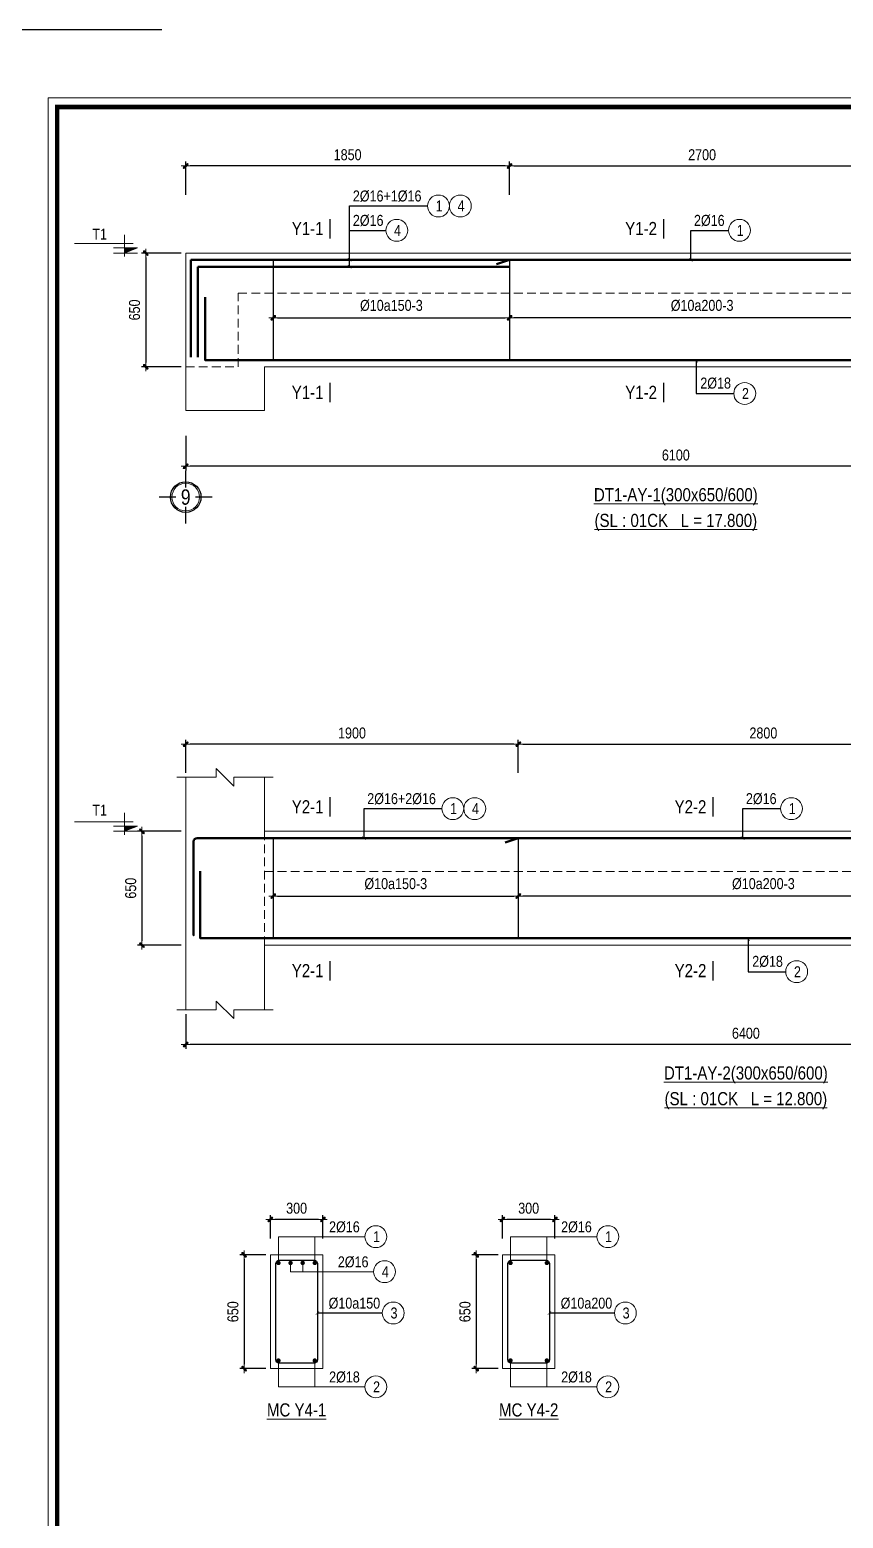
# Model space of a CAD drawing. Header units: millimetres. Extents: x 397144 to 8960116, y 345581 to 674207.
# Drawn here: x 5041148 to 5045795, y 655398 to 663901 of the extents above; entities that cross this region are included whole.
import ezdxf
from ezdxf.enums import TextEntityAlignment as Align
from ezdxf.xclip import XClip

# ---------------------------------------------------------------- set-up
doc = ezdxf.new("R2010")
doc.units = ezdxf.units.MM
doc.header["$XCLIPFRAME"] = 0
doc.header["$PDSIZE"] = -10
doc.linetypes.add('HIDDEN', pattern=[0.375, 0.25, -0.125])
doc.layers.get('0').update_dxf_attribs({"linetype": 'CONTINUOUS'})
doc.layers.get('Defpoints').update_dxf_attribs({"color": 12, "linetype": 'CONTINUOUS'})
for name, color, linetype, lineweight in [('2', 2, 'CONTINUOUS', 20), ('CDAI', 8, 'CONTINUOUS', 30), ('CTHEP', 2, 'CONTINUOUS', 50), ('DBAO', 3, 'CONTINUOUS', 20), ('DGIONG', 4, 'CONTINUOUS', 13), ('KTH', 150, 'CONTINUOUS', 5), ('Net khuat', 8, 'HIDDEN', 13), ('STICK', 1, 'CONTINUOUS', 9), ('TEXT', 7, 'CONTINUOUS', 15)]:
    doc.layers.add(name, color=color, linetype=linetype, lineweight=lineweight)
doc.layers.add('8', color=8, linetype='CONTINUOUS')
doc.layers.add('HATCH', color=7, linetype='CONTINUOUS', lineweight=5, true_color=0x2491ff)
doc.styles.add('HELVECONDENSE', font='VHELVCN_0.TTF')
doc.styles.add('Star-HelCon', font='VHELVCN_0.TTF')
doc.styles.add('TTP-HelCon', font='VHELVCN_0.TTF')
doc.styles.add('VNI-HELVE-CONDENSE', font='VHELVCN_0.TTF')
doc.dimstyles.new('kc-25', dxfattribs={"dimtxt": 62.5, "dimasz": 20, "dimexe": 20, "dimexo": 50, "dimgap": 25, "dimtad": 3, "dimdec": 0, "dimzin": 0, "dimdsep": 46, "dimtxsty": 'VNI-HELVE-CONDENSE', "dimblk": 'DIM', "dimcen": 2.5, "dimclrd": 256, "dimclre": 154, "dimclrt": 7, "dimaunit": 1, "dimadec": 0, "dimazin": 0, "dimtfac": 1, "dimtdec": 0, "dimtix": 1, "dimtmove": 0, "dimatfit": 3, "dimldrblk": 'DOT', "dimfxl": 1, "dimtolj": 1, "dimtzin": 0, "dimarcsym": 0})
doc.dimstyles.new('TTP-25', dxfattribs={"dimscale": 25, "dimtxt": 2.5, "dimasz": 1, "dimexe": 1, "dimexo": 1, "dimgap": 0.09, "dimtad": 0, "dimdec": 4, "dimrnd": 5, "dimzin": 9, "dimdsep": 46, "dimtxsty": 'TTP-HelCon', "dimblk": 'Stick1', "dimcen": 0.09, "dimdle": 1.5, "dimclrd": 256, "dimclre": 256, "dimclrt": 7, "dimadec": 0, "dimazin": 0, "dimtfac": 1, "dimtdec": 4, "dimtmove": 0, "dimatfit": 3, "dimldrblk": '_ArchTick1', "dimfxl": 1, "dimtvp": 1, "dimtolj": 1, "dimtzin": 0, "dimarcsym": 0})

# ---------------------------------------------------------------- blocks, each defined once
blk = doc.blocks.new('DIM')
h = blk.add_hatch(color=1)
h.paths.add_polyline_path([(0.49, 0.29, 1), (0.29, 0.49), (-0.19, 0), (0.19, 0)])
h.paths.add_polyline_path([(0.19, 0), (-0.19, 0), (-0.49, -0.29, 1), (-0.29, -0.49)])
at = {"color": 9}
for p, q in [((-0.19, 0), (-1.5, 0)), ((0.19, 0), (1.5, 0))]:
    blk.add_line(p, q, dxfattribs=at)
at = {"color": 1}
for p, q in [((-0.49, -0.29), (0.29, 0.49)), ((-0.29, -0.49), (0.49, 0.29)), ((-0.19, 0), (0.19, 0))]:
    blk.add_line(p, q, dxfattribs=at)
blk.add_arc((-0.39, -0.39), 0.138, 135, 315, dxfattribs=at)
blk = doc.blocks.new('Stick1')
at = {"layer": 'STICK'}
h = blk.add_hatch(color=256, dxfattribs=at)
edge = h.paths.add_edge_path()
edge.add_line((0.3, 0.5), (-0.5, -0.3))
edge.add_arc((-0.4, -0.4), 0.141, 135, 315)
edge.add_line((-0.3, -0.5), (0.5, 0.3))
edge.add_arc((0.4, 0.4), 0.141, 315, 495)
blk.add_line((1, 0), (-1, 0), dxfattribs=at)
blk.add_lwpolyline([(0.3, 0.5), (-0.5, -0.3, 1), (-0.3, -0.5), (0.5, 0.3, 1), (0.3, 0.5, 1)], format="xyb", dxfattribs=at)
blk = doc.blocks.new('*D94')
at = {"layer": 'Defpoints', "color": 0, "transparency": 16777216}
for p in [(5042539, 662395.7), (5043889, 662395.7), (5043889, 662255.6)]:
    blk.add_point(p, dxfattribs=at)
at = {"layer": 'KTH', "lineweight": -2, "transparency": 16777216}
for p, q in [((5042539, 662370.7), (5042539, 662230.6)), ((5043889, 662370.7), (5043889, 662230.6)), ((5042564, 662255.6), (5043864, 662255.6))]:
    blk.add_line(p, q, dxfattribs=at)
at = {"layer": 'KTH', "lineweight": -2, "transparency": 16777216, "xscale": 25, "yscale": 25, "zscale": 25, "rotation": 180}
blk.add_blockref('Stick1', (5042539, 662255.6), dxfattribs=at)
at = {"layer": 'KTH', "lineweight": -2, "transparency": 16777216, "xscale": 25, "yscale": 25, "zscale": 25}
blk.add_blockref('Stick1', (5043889, 662255.6), dxfattribs=at)
at = {"layer": 'KTH', "color": 7, "transparency": 16777216, "insert": (5043214, 662325.6), "char_height": 62.5, "attachment_point": 5, "style": 'TTP-HelCon'}
blk.add_mtext('\\A1;Þ10a150-3', dxfattribs=at)
blk = doc.blocks.new('_ArchTick1')
at = {"color": 0, "const_width": 3.81}
blk.add_lwpolyline([(-12.7, -12.7), (12.7, 12.7)], dxfattribs=at)
blk = doc.blocks.new('*D95')
at = {"layer": 'Defpoints', "color": 0, "transparency": 16777216}
for p in [(5042039, 663123), (5042039, 662934), (5043889, 662934)]:
    blk.add_point(p, dxfattribs=at)
at = {"layer": 'KTH', "lineweight": -2, "transparency": 16777216}
for p, q in [((5042039, 662959), (5042039, 663148)), ((5043889, 662959), (5043889, 663148)), ((5043864, 663123), (5042064, 663123))]:
    blk.add_line(p, q, dxfattribs=at)
at = {"layer": 'KTH', "lineweight": -2, "transparency": 16777216, "xscale": 25, "yscale": 25, "zscale": 25, "rotation": 180}
blk.add_blockref('Stick1', (5042039, 663123), dxfattribs=at)
at = {"layer": 'KTH', "lineweight": -2, "transparency": 16777216, "xscale": 25, "yscale": 25, "zscale": 25}
blk.add_blockref('Stick1', (5043889, 663123), dxfattribs=at)
at = {"layer": 'KTH', "color": 7, "transparency": 16777216, "insert": (5042964, 663186.9), "char_height": 62.5, "attachment_point": 5, "style": 'TTP-HelCon'}
blk.add_mtext('\\A1;1850', dxfattribs=at)
blk = doc.blocks.new('CODE')
at = {"layer": 'DBAO'}
for p, q in [((-62.5, -20), (-62.5, 105)), ((-62.5, 0), (-137.5, 30)), ((-137.5, 30), (0, 30)), ((-137.5, 0), (0, 0)), ((-112.5, 55), (223.6, 55))]:
    blk.add_line(p, q, dxfattribs=at)
at = {"layer": 'HATCH', "color": 1}
blk.add_solid([(-62.5, 0), (-137.5, 30), (-62.5, 30)], dxfattribs=at)
blk = doc.blocks.new('*D96')
at = {"layer": 'Defpoints', "color": 0, "transparency": 16777216}
for p in [(5042039, 661605.7), (5047639, 661605.7), (5042039, 661407.7)]:
    blk.add_point(p, dxfattribs=at)
at = {"layer": 'KTH', "lineweight": -2, "transparency": 16777216}
for p, q in [((5042039, 661580.7), (5042039, 661382.7)), ((5047639, 661580.7), (5047639, 661382.7)), ((5047614, 661407.7), (5042064, 661407.7))]:
    blk.add_line(p, q, dxfattribs=at)
at = {"layer": 'KTH', "lineweight": -2, "transparency": 16777216, "xscale": 25, "yscale": 25, "zscale": 25, "rotation": 180}
blk.add_blockref('Stick1', (5042039, 661407.7), dxfattribs=at)
at = {"layer": 'KTH', "lineweight": -2, "transparency": 16777216, "xscale": 25, "yscale": 25, "zscale": 25}
blk.add_blockref('Stick1', (5047639, 661407.7), dxfattribs=at)
at = {"layer": 'KTH', "color": 7, "transparency": 16777216, "insert": (5044839, 661471.5), "char_height": 62.5, "attachment_point": 5, "style": 'TTP-HelCon'}
blk.add_mtext('\\A1;{\\C1;6100}', dxfattribs=at)
blk = doc.blocks.new('*D108')
at = {"layer": 'Defpoints', "color": 0, "transparency": 16777216}
for p in [(5046089, 663123), (5043889, 662934), (5046089, 662934)]:
    blk.add_point(p, dxfattribs=at)
at = {"layer": 'KTH', "lineweight": -2, "transparency": 16777216}
for p, q in [((5043889, 662959), (5043889, 663148)), ((5046089, 662959), (5046089, 663148)), ((5043914, 663123), (5046064, 663123))]:
    blk.add_line(p, q, dxfattribs=at)
at = {"layer": 'KTH', "lineweight": -2, "transparency": 16777216, "xscale": 25, "yscale": 25, "zscale": 25, "rotation": 180}
blk.add_blockref('Stick1', (5043889, 663123), dxfattribs=at)
at = {"layer": 'KTH', "lineweight": -2, "transparency": 16777216, "xscale": 25, "yscale": 25, "zscale": 25}
blk.add_blockref('Stick1', (5046089, 663123), dxfattribs=at)
at = {"layer": 'KTH', "color": 7, "transparency": 16777216, "insert": (5044989, 663186.9), "char_height": 62.5, "attachment_point": 5, "style": 'TTP-HelCon'}
blk.add_mtext('\\A1;{\\C1;2700}', dxfattribs=at)
blk = doc.blocks.new('*D111')
at = {"layer": 'Defpoints', "color": 0, "transparency": 16777216}
for p in [(5043889, 662395.7), (5046089, 662395.7), (5043889, 662255.6)]:
    blk.add_point(p, dxfattribs=at)
at = {"layer": 'KTH', "lineweight": -2, "transparency": 16777216}
for p, q in [((5043889, 662370.7), (5043889, 662230.6)), ((5046089, 662370.7), (5046089, 662230.6)), ((5046064, 662255.6), (5043914, 662255.6))]:
    blk.add_line(p, q, dxfattribs=at)
at = {"layer": 'KTH', "lineweight": -2, "transparency": 16777216, "xscale": 25, "yscale": 25, "zscale": 25, "rotation": 180}
blk.add_blockref('Stick1', (5043889, 662255.6), dxfattribs=at)
at = {"layer": 'KTH', "lineweight": -2, "transparency": 16777216, "xscale": 25, "yscale": 25, "zscale": 25}
blk.add_blockref('Stick1', (5046089, 662255.6), dxfattribs=at)
at = {"layer": 'KTH', "color": 7, "transparency": 16777216, "insert": (5044989, 662325.6), "char_height": 62.5, "attachment_point": 5, "style": 'TTP-HelCon'}
blk.add_mtext('\\A1;Þ10a200-3', dxfattribs=at)
blk = doc.blocks.new('*D125')
at = {"layer": 'Defpoints', "color": 0, "transparency": 16777216}
for p in [(5042539, 659092.3), (5043939, 659092.3), (5043939, 658952.3)]:
    blk.add_point(p, dxfattribs=at)
at = {"layer": 'KTH', "lineweight": -2, "transparency": 16777216}
for p, q in [((5042539, 659067.3), (5042539, 658927.3)), ((5043939, 659067.3), (5043939, 658927.3)), ((5042564, 658952.3), (5043914, 658952.3))]:
    blk.add_line(p, q, dxfattribs=at)
at = {"layer": 'KTH', "lineweight": -2, "transparency": 16777216, "xscale": 25, "yscale": 25, "zscale": 25, "rotation": 180}
blk.add_blockref('Stick1', (5042539, 658952.3), dxfattribs=at)
at = {"layer": 'KTH', "lineweight": -2, "transparency": 16777216, "xscale": 25, "yscale": 25, "zscale": 25}
blk.add_blockref('Stick1', (5043939, 658952.3), dxfattribs=at)
at = {"layer": 'KTH', "color": 7, "transparency": 16777216, "insert": (5043239, 659022.2), "char_height": 62.5, "attachment_point": 5, "style": 'TTP-HelCon'}
blk.add_mtext('\\A1;Þ10a150-3', dxfattribs=at)
blk = doc.blocks.new('*D126')
at = {"layer": 'Defpoints', "color": 0, "transparency": 16777216}
for p in [(5043939, 659092.3), (5046739, 659092.3), (5043939, 658952.3)]:
    blk.add_point(p, dxfattribs=at)
at = {"layer": 'KTH', "lineweight": -2, "transparency": 16777216}
for p, q in [((5043939, 659067.3), (5043939, 658927.3)), ((5046739, 659067.3), (5046739, 658927.3)), ((5046714, 658952.3), (5043964, 658952.3))]:
    blk.add_line(p, q, dxfattribs=at)
at = {"layer": 'KTH', "lineweight": -2, "transparency": 16777216, "xscale": 25, "yscale": 25, "zscale": 25, "rotation": 180}
blk.add_blockref('Stick1', (5043939, 658952.3), dxfattribs=at)
at = {"layer": 'KTH', "lineweight": -2, "transparency": 16777216, "xscale": 25, "yscale": 25, "zscale": 25}
blk.add_blockref('Stick1', (5046739, 658952.3), dxfattribs=at)
at = {"layer": 'KTH', "color": 7, "transparency": 16777216, "insert": (5045339, 659022.2), "char_height": 62.5, "attachment_point": 5, "style": 'TTP-HelCon'}
blk.add_mtext('\\A1;Þ10a200-3', dxfattribs=at)
blk = doc.blocks.new('*D127')
at = {"layer": 'Defpoints', "color": 0, "transparency": 16777216}
for p in [(5042039, 659819.7), (5042039, 659630.7), (5043939, 659630.7)]:
    blk.add_point(p, dxfattribs=at)
at = {"layer": 'KTH', "lineweight": -2, "transparency": 16777216}
for p, q in [((5042039, 659655.7), (5042039, 659844.7)), ((5043939, 659655.7), (5043939, 659844.7)), ((5043914, 659819.7), (5042064, 659819.7))]:
    blk.add_line(p, q, dxfattribs=at)
at = {"layer": 'KTH', "lineweight": -2, "transparency": 16777216, "xscale": 25, "yscale": 25, "zscale": 25, "rotation": 180}
blk.add_blockref('Stick1', (5042039, 659819.7), dxfattribs=at)
at = {"layer": 'KTH', "lineweight": -2, "transparency": 16777216, "xscale": 25, "yscale": 25, "zscale": 25}
blk.add_blockref('Stick1', (5043939, 659819.7), dxfattribs=at)
at = {"layer": 'KTH', "color": 7, "transparency": 16777216, "insert": (5042989, 659883.6), "char_height": 62.5, "attachment_point": 5, "style": 'TTP-HelCon'}
blk.add_mtext('\\A1;1900', dxfattribs=at)
blk = doc.blocks.new('*D128')
at = {"layer": 'Defpoints', "color": 0, "transparency": 16777216}
for p in [(5042039, 659322.3), (5041789, 658672.3), (5042039, 658672.3)]:
    blk.add_point(p, dxfattribs=at)
at = {"layer": 'KTH', "lineweight": -2, "transparency": 16777216}
for p, q in [((5042014, 659322.3), (5041764, 659322.3)), ((5041789, 659297.3), (5041789, 658697.3)), ((5042014, 658672.3), (5041764, 658672.3))]:
    blk.add_line(p, q, dxfattribs=at)
at = {"layer": 'KTH', "lineweight": -2, "transparency": 16777216, "xscale": 25, "yscale": 25, "zscale": 25}
for p, rotation in [((5041789, 659322.3), 90), ((5041789, 658672.3), 270)]:
    blk.add_blockref('Stick1', p, dxfattribs=dict(at, rotation=rotation))
at = {"layer": 'KTH', "color": 7, "transparency": 16777216, "insert": (5041725.1, 658997.3), "char_height": 62.5, "attachment_point": 5, "rotation": 90, "style": 'TTP-HelCon'}
blk.add_mtext('\\A1;650', dxfattribs=at)
blk = doc.blocks.new('*D129')
at = {"layer": 'Defpoints', "color": 0, "transparency": 16777216}
for p in [(5042039, 658302.3), (5048439, 658302.3), (5042039, 658104.4)]:
    blk.add_point(p, dxfattribs=at)
at = {"layer": 'KTH', "lineweight": -2, "transparency": 16777216}
for p, q in [((5042039, 658277.3), (5042039, 658079.4)), ((5048439, 658277.3), (5048439, 658079.4)), ((5048414, 658104.4), (5042064, 658104.4))]:
    blk.add_line(p, q, dxfattribs=at)
at = {"layer": 'KTH', "lineweight": -2, "transparency": 16777216, "xscale": 25, "yscale": 25, "zscale": 25, "rotation": 180}
blk.add_blockref('Stick1', (5042039, 658104.4), dxfattribs=at)
at = {"layer": 'KTH', "lineweight": -2, "transparency": 16777216, "xscale": 25, "yscale": 25, "zscale": 25}
blk.add_blockref('Stick1', (5048439, 658104.4), dxfattribs=at)
at = {"layer": 'KTH', "color": 7, "transparency": 16777216, "insert": (5045239, 658168.2), "char_height": 62.5, "attachment_point": 5, "style": 'TTP-HelCon'}
blk.add_mtext('\\A1;6400', dxfattribs=at)
blk = doc.blocks.new('*D130')
at = {"layer": 'Defpoints', "color": 0, "transparency": 16777216}
for p in [(5046739, 659819.7), (5043939, 659630.7), (5046739, 659630.7)]:
    blk.add_point(p, dxfattribs=at)
at = {"layer": 'KTH', "lineweight": -2, "transparency": 16777216}
for p, q in [((5043939, 659655.7), (5043939, 659844.7)), ((5046739, 659655.7), (5046739, 659844.7)), ((5043964, 659819.7), (5046714, 659819.7))]:
    blk.add_line(p, q, dxfattribs=at)
at = {"layer": 'KTH', "lineweight": -2, "transparency": 16777216, "xscale": 25, "yscale": 25, "zscale": 25, "rotation": 180}
blk.add_blockref('Stick1', (5043939, 659819.7), dxfattribs=at)
at = {"layer": 'KTH', "lineweight": -2, "transparency": 16777216, "xscale": 25, "yscale": 25, "zscale": 25}
blk.add_blockref('Stick1', (5046739, 659819.7), dxfattribs=at)
at = {"layer": 'KTH', "color": 7, "transparency": 16777216, "insert": (5045339, 659883.6), "char_height": 62.5, "attachment_point": 5, "style": 'TTP-HelCon'}
blk.add_mtext('\\A1;2800', dxfattribs=at)
blk = doc.blocks.new('dau truc')
blk.add_circle((0, 0), 180)
at = {"layer": '8'}
for p, q in [((0, 127), (0, 345)), ((-127, 0), (-345, 0)), ((345, 0), (127, 0)), ((0, -345), (0, -127))]:
    blk.add_line(p, q, dxfattribs=at)
blk.add_circle((0, 0), 200, dxfattribs=at)
at = {"layer": 'TEXT', "style": 'HELVECONDENSE'}
blk.add_attdef('A', text='', height=233, dxfattribs=at).set_placement((0, 0), align=Align.MIDDLE)
blk = doc.blocks.new('MC')
at = {"layer": 'CTHEP', "const_width": 10}
blk.add_lwpolyline([(0, 150), (0, 0)], dxfattribs=at)
at = {"layer": 'TEXT', "style": 'TTP-HelCon'}
blk.add_attdef('A', text='', height=100, dxfattribs=at).set_placement((-50, 26), align=Align.RIGHT)
blk = doc.blocks.new('*D248')
at = {"layer": 'Defpoints', "color": 0, "ltscale": 500, "transparency": 16777216}
for p in [(5042522.6, 657105), (5042522.6, 656971.8), (5042822.6, 656971.8)]:
    blk.add_point(p, dxfattribs=at)
at = {"layer": 'KTH', "lineweight": -2, "ltscale": 500, "transparency": 16777216}
for p, q in [((5042522.6, 656996.8), (5042522.6, 657130)), ((5042822.6, 656996.8), (5042822.6, 657130)), ((5042797.6, 657105), (5042547.6, 657105))]:
    blk.add_line(p, q, dxfattribs=at)
at = {"layer": 'KTH', "lineweight": -2, "ltscale": 500, "transparency": 16777216, "xscale": 25, "yscale": 25, "zscale": 25, "rotation": 180}
blk.add_blockref('Stick1', (5042522.6, 657105), dxfattribs=at)
at = {"layer": 'KTH', "lineweight": -2, "ltscale": 500, "transparency": 16777216, "xscale": 25, "yscale": 25, "zscale": 25}
blk.add_blockref('Stick1', (5042822.6, 657105), dxfattribs=at)
at = {"layer": 'KTH', "color": 7, "ltscale": 500, "transparency": 16777216, "insert": (5042672.6, 657168.9), "char_height": 62.5, "attachment_point": 5, "style": 'TTP-HelCon'}
blk.add_mtext('\\A1;300', dxfattribs=at)
blk = doc.blocks.new('*D249')
at = {"layer": 'Defpoints', "color": 0, "ltscale": 500, "transparency": 16777216}
for p in [(5042522.6, 656902.8), (5042372.8, 656252.8), (5042522.6, 656252.8)]:
    blk.add_point(p, dxfattribs=at)
at = {"layer": 'KTH', "lineweight": -2, "ltscale": 500, "transparency": 16777216}
for p, q in [((5042497.6, 656902.8), (5042347.8, 656902.8)), ((5042372.8, 656877.8), (5042372.8, 656277.8)), ((5042497.6, 656252.8), (5042347.8, 656252.8))]:
    blk.add_line(p, q, dxfattribs=at)
at = {"layer": 'KTH', "lineweight": -2, "ltscale": 500, "transparency": 16777216, "xscale": 25, "yscale": 25, "zscale": 25}
for p, rotation in [((5042372.8, 656902.8), 90), ((5042372.8, 656252.8), 270)]:
    blk.add_blockref('Stick1', p, dxfattribs=dict(at, rotation=rotation))
at = {"layer": 'KTH', "color": 7, "ltscale": 500, "transparency": 16777216, "insert": (5042309, 656577.8), "char_height": 62.5, "attachment_point": 5, "rotation": 90, "style": 'TTP-HelCon'}
blk.add_mtext('\\A1;650', dxfattribs=at)
blk = doc.blocks.new('*D250')
at = {"layer": 'Defpoints', "color": 0, "ltscale": 500, "transparency": 16777216}
for p in [(5043848.3, 657105), (5043848.3, 656971.8), (5044148.3, 656971.8)]:
    blk.add_point(p, dxfattribs=at)
at = {"layer": 'KTH', "lineweight": -2, "ltscale": 500, "transparency": 16777216}
for p, q in [((5043848.3, 656996.8), (5043848.3, 657130)), ((5044148.3, 656996.8), (5044148.3, 657130)), ((5044123.3, 657105), (5043873.3, 657105))]:
    blk.add_line(p, q, dxfattribs=at)
at = {"layer": 'KTH', "lineweight": -2, "ltscale": 500, "transparency": 16777216, "xscale": 25, "yscale": 25, "zscale": 25, "rotation": 180}
blk.add_blockref('Stick1', (5043848.3, 657105), dxfattribs=at)
at = {"layer": 'KTH', "lineweight": -2, "ltscale": 500, "transparency": 16777216, "xscale": 25, "yscale": 25, "zscale": 25}
blk.add_blockref('Stick1', (5044148.3, 657105), dxfattribs=at)
at = {"layer": 'KTH', "color": 7, "ltscale": 500, "transparency": 16777216, "insert": (5043998.3, 657168.9), "char_height": 62.5, "attachment_point": 5, "style": 'TTP-HelCon'}
blk.add_mtext('\\A1;300', dxfattribs=at)
blk = doc.blocks.new('*D251')
at = {"layer": 'Defpoints', "color": 0, "ltscale": 500, "transparency": 16777216}
for p in [(5043848.3, 656902.8), (5043698.5, 656252.8), (5043848.3, 656252.8)]:
    blk.add_point(p, dxfattribs=at)
at = {"layer": 'KTH', "lineweight": -2, "ltscale": 500, "transparency": 16777216}
for p, q in [((5043823.3, 656902.8), (5043673.5, 656902.8)), ((5043698.5, 656877.8), (5043698.5, 656277.8)), ((5043823.3, 656252.8), (5043673.5, 656252.8))]:
    blk.add_line(p, q, dxfattribs=at)
at = {"layer": 'KTH', "lineweight": -2, "ltscale": 500, "transparency": 16777216, "xscale": 25, "yscale": 25, "zscale": 25}
for p, rotation in [((5043698.5, 656902.8), 90), ((5043698.5, 656252.8), 270)]:
    blk.add_blockref('Stick1', p, dxfattribs=dict(at, rotation=rotation))
at = {"layer": 'KTH', "color": 7, "ltscale": 500, "transparency": 16777216, "insert": (5043634.6, 656577.8), "char_height": 62.5, "attachment_point": 5, "rotation": 90, "style": 'TTP-HelCon'}
blk.add_mtext('\\A1;650', dxfattribs=at)
blk = doc.blocks.new('*D702')
at = {"layer": 'Defpoints', "color": 0, "transparency": 16777216}
for p in [(5042039, 662625.7), (5041810.6, 661975.7), (5042039, 661975.7)]:
    blk.add_point(p, dxfattribs=at)
at = {"layer": 'KTH', "lineweight": -2, "transparency": 16777216}
for p, q in [((5042014, 662625.7), (5041785.6, 662625.7)), ((5041810.6, 662600.7), (5041810.6, 662000.7)), ((5042014, 661975.7), (5041785.6, 661975.7))]:
    blk.add_line(p, q, dxfattribs=at)
at = {"layer": 'KTH', "lineweight": -2, "transparency": 16777216, "xscale": 25, "yscale": 25, "zscale": 25}
for p, rotation in [((5041810.6, 662625.7), 90), ((5041810.6, 661975.7), 270)]:
    blk.add_blockref('Stick1', p, dxfattribs=dict(at, rotation=rotation))
at = {"layer": 'KTH', "color": 7, "transparency": 16777216, "insert": (5041746.8, 662300.7), "char_height": 62.5, "attachment_point": 5, "rotation": 90, "style": 'TTP-HelCon'}
blk.add_mtext('\\A1;650', dxfattribs=at)
blk = doc.blocks.new('CHG_XX_Khung ten')
blk.add_lwpolyline([(15, 579), (826, 579), (826, 15), (15, 15)], close=True)
at = {"color": 4, "linetype": 'Continuous', "const_width": 1}
blk.add_lwpolyline([(17, 577), (824, 577), (824, 17), (17, 17)], close=True, dxfattribs=at)
at = {"layer": 'Defpoints', "color": 1, "ltscale": 2}
blk.add_lwpolyline([(40.06, 594), (0, 594), (0, 554)], dxfattribs=at)
blk = doc.blocks.new('AX-39')
at = {"layer": 'CTHEP'}
blk.add_line((5210975.04145, 681013.42943), (5247672.67727, 681013.45884), dxfattribs=at)
blk.add_lwpolyline([(5210787.11638, 680705.47081), (5210787.11638, 681304.42943, -0.414213562), (5210807.11638, 681324.42943), (5247822.11639, 681324.37324, -0.414213562), (5247842.11639, 681304.37324), (5247842.11639, 680698.9725)], format="xyb", dxfattribs=at)
blk.add_lwpolyline([(5210824.90854, 681240.70867), (5210824.90854, 680702.42943), (5247796.89795, 680702.42746), (5247796.89795, 681150.21806)], dxfattribs=at)
at = {"layer": 'DBAO'}
blk.add_line((5247892.11639, 681363.14963), (5210742.11638, 681363.43576), dxfattribs=at)

msp = doc.modelspace()

# ---------------------------------------------------------------- linework, layer by layer
at = {"layer": 'CDAI', "ltscale": 52.5}
for p, q in [((5042538.9612, 662586.65266), (5042538.9612, 662014.65266)), ((5043888.9612, 662586.65266), (5043888.9612, 662014.65266)), ((5042538.9612, 659287.33463), (5042538.9612, 658707.33463)), ((5043938.9612, 659287.33463), (5043938.9612, 658707.33463))]:
    msp.add_line(p, q, dxfattribs=at)
at = {"layer": 'CDAI', "ltscale": 0.8}
msp.add_lwpolyline([(5041305.03865, 663460.45642), (5058674.64408, 663460.45642), (5058674.64408, 648942.57726), (5041305.03865, 648942.57726)], close=True, dxfattribs=at)
at = {"layer": 'CDAI'}
for points in [[(5042572.64804, 656871.51822), (5042772.64804, 656871.51822, -0.4142135624), (5042791.39804, 656852.76822), (5042791.39804, 656302.76822, -0.4142135624), (5042772.64804, 656284.01822), (5042572.64804, 656284.01822, -0.4142135624), (5042553.89804, 656302.76822), (5042553.89804, 656852.76822, -0.4142135624)], [(5043898.28926, 656871.51822), (5044098.28926, 656871.51822, -0.4142135624), (5044117.03926, 656852.76822), (5044117.03926, 656302.76822, -0.4142135624), (5044098.28926, 656284.01822), (5043898.28926, 656284.01822, -0.4142135624), (5043879.53926, 656302.76822), (5043879.53926, 656852.76822, -0.4142135624)]]:
    msp.add_lwpolyline(points, format="xyb", close=True, dxfattribs=at)
at = {"layer": 'CTHEP'}
for p, q in [((5042068.9612, 662031.50355), (5042068.9612, 662586.65266)), ((5043813.9612, 662561.65266), (5043888.9612, 662586.65266)), ((5042108.9612, 662031.50355), (5042108.9612, 662546.65266)), ((5043863.9612, 659258.33463), (5043938.9612, 659283.33463))]:
    msp.add_line(p, q, dxfattribs=at)
for points in [[(5058308.9612, 662586.65266), (5042068.9612, 662586.65266)], [(5043888.9612, 662546.65266), (5042108.9612, 662546.65266)], [(5042149.85243, 662374.43561), (5042149.85243, 662014.65266), (5058274.61953, 662014.65266), (5058274.61953, 662368.9813)], [(5042122.31418, 659095.16437), (5042122.31418, 658711.33463), (5054740.98388, 658711.33463), (5054740.98388, 659133.40568)]]:
    msp.add_lwpolyline(points, dxfattribs=at)
msp.add_lwpolyline([(5054788.96156, 658726.53537), (5054788.96156, 658726.53537), (5054788.96156, 659283.33463), (5042103.9612, 659283.33463, 0.414213562), (5042083.9612, 659263.33463), (5042083.9612, 658728.67737), (5042083.9612, 658728.67737)], format="xyb", dxfattribs=at)
at = {"layer": 'CTHEP', "const_width": 12.5}
for points in [[(5042562.64804, 656856.51822, 1), (5042575.14804, 656856.51822, 1)], [(5042631.8147, 656856.51822, 1), (5042644.3147, 656856.51822, 1)], [(5042700.98137, 656856.51822, 1), (5042713.48137, 656856.51822, 1)], [(5042770.14804, 656856.51822, 1), (5042782.64804, 656856.51822, 1)], [(5043888.28926, 656856.51822, 1), (5043900.78926, 656856.51822, 1)], [(5044095.78926, 656856.51822, 1), (5044108.28926, 656856.51822, 1)], [(5042562.64804, 656299.01822, 1), (5042575.14804, 656299.01822, 1)], [(5042770.14804, 656299.01822, 1), (5042782.64804, 656299.01822, 1)], [(5043888.28926, 656299.01822, 1), (5043900.78926, 656299.01822, 1)], [(5044095.78926, 656299.01822, 1), (5044108.28926, 656299.01822, 1)]]:
    msp.add_lwpolyline(points, format="xyb", close=True, dxfattribs=at)
at = {"layer": 'DBAO'}
msp.add_line((5042488.9612, 661975.65266), (5047488.9612, 661975.65266), dxfattribs=at)
for points in [[(5047488.9612, 662625.65266), (5042038.9612, 662625.65266), (5042038.9612, 661975.65266), (5042038.9612, 661975.65266), (5042038.9612, 661725.65266), (5042488.9612, 661725.65266), (5042488.9612, 661975.65266)], [(5042038.9612, 659630.72897), (5042038.9612, 659322.33463), (5042038.9612, 659322.33463), (5042038.9612, 658672.33463), (5042038.9612, 658672.33463), (5042038.9612, 658302.33463)], [(5042488.9612, 659630.72897), (5042488.9612, 659322.33463), (5048213.96156, 659322.33463)], [(5042488.9612, 658302.33463), (5042488.9612, 658672.33463), (5048213.96156, 658672.33463)]]:
    msp.add_lwpolyline(points, dxfattribs=at)
at = {"layer": 'DBAO', "flags": 128}
for points in [[(5042522.64804, 656902.76822), (5042822.64804, 656902.76822)], [(5042822.64804, 656902.76822), (5042822.64804, 656252.76822), (5042522.64804, 656252.76822), (5042522.64804, 656902.76822)], [(5043848.28926, 656902.76822), (5044148.28926, 656902.76822)], [(5044148.28926, 656902.76822), (5044148.28926, 656252.76822), (5043848.28926, 656252.76822), (5043848.28926, 656902.76822)]]:
    msp.add_lwpolyline(points, dxfattribs=at)
at = {"layer": 'DGIONG'}
for p, q in [((5042568.89804, 656856.51822), (5042568.89804, 657006.51822)), ((5042568.89804, 657006.51822), (5043062.64804, 657006.51822)), ((5042776.39804, 656856.51822), (5042776.39804, 657006.51822)), ((5043894.53926, 656856.51822), (5043894.53926, 657006.51822)), ((5043894.53926, 657006.51822), (5044388.28926, 657006.51822)), ((5044102.03926, 656856.51822), (5044102.03926, 657006.51822)), ((5042638.0647, 656856.51822), (5042638.0647, 656806.51822)), ((5042707.23137, 656856.51822), (5042707.23137, 656806.51822)), ((5042638.0647, 656806.51822), (5043112.64804, 656806.51822)), ((5042568.89804, 656149.01822), (5042568.89804, 656299.01822)), ((5042776.39804, 656149.01822), (5042776.39804, 656299.01822)), ((5043894.53926, 656149.01822), (5043894.53926, 656299.01822)), ((5044102.03926, 656149.01822), (5044102.03926, 656299.01822)), ((5042568.89804, 656149.01822), (5043062.64804, 656149.01822)), ((5043894.53926, 656149.01822), (5044388.28926, 656149.01822))]:
    msp.add_line(p, q, dxfattribs=at)
for points in [[(5041988.9612, 659630.72897), (5042213.9612, 659630.72897), (5042213.9612, 659680.72897), (5042313.9612, 659580.72897), (5042313.9612, 659630.72897), (5042538.9612, 659630.72897)], [(5041988.9612, 658302.33463), (5042213.9612, 658302.33463), (5042213.9612, 658352.33463), (5042313.9612, 658252.33463), (5042313.9612, 658302.33463), (5042538.9612, 658302.33463)]]:
    msp.add_lwpolyline(points, dxfattribs=at)
for centre in [(5043482.80335, 662894.66177), (5043607.80335, 662894.66177), (5043244.80335, 662755.16177), (5045202.66151, 662755.16177), (5045232.52261, 661823.6084), (5043565.16487, 659451.84374), (5043690.16487, 659451.84374), (5045499.36872, 659451.84374), (5045529.22981, 658520.29037), (5043125.14804, 657006.51822), (5044450.78926, 657006.51822), (5043175.14804, 656806.51822), (5043224.69273, 656570.62026), (5044550.7665, 656570.62026), (5043125.14804, 656149.01822), (5044450.78926, 656149.01822)]:
    msp.add_circle(centre, 62.5, dxfattribs=at)
at = {"layer": 'Net khuat', "ltscale": 200}
for p, q in [((5042488.9612, 658672.33463), (5042488.9612, 659322.33463)), ((5042488.9612, 659092.33463), (5054388.96156, 659092.33463))]:
    msp.add_line(p, q, dxfattribs=at)
msp.add_lwpolyline([(5042038.9612, 661975.65266), (5042038.9612, 661975.65266), (5042338.9612, 661975.65266), (5042338.9612, 662395.65266), (5058038.96121, 662395.65266), (5058038.96121, 661975.65266), (5058038.96121, 661975.65266), (5058338.96121, 661975.65266)], dxfattribs=at)

# ---------------------------------------------------------------- block references
at = {"xscale": 0.75, "yscale": 0.75, "zscale": 0.75}
for p, values in [((5042863.86102, 662708.547), {'A': 'Y1-1'}), ((5044768.6387, 662708.547), {'A': 'Y1-2'}), ((5042863.86102, 661772.76743), {'A': 'Y1-1'}), ((5044768.6387, 661772.76743), {'A': 'Y1-2'}), ((5042863.86102, 659405.22897), {'A': 'Y2-1'}), ((5045050.86102, 659405.22897), {'A': 'Y2-2'}), ((5042863.86102, 658469.4494), {'A': 'Y2-1'}), ((5045050.86102, 658469.4494), {'A': 'Y2-2'})]:
    msp.add_blockref('MC', p, dxfattribs=at).add_auto_attribs(values)
at = {"layer": '2', "ltscale": 300}
ref = msp.add_blockref('dau truc', (5042038.9612, 661231.81026), dxfattribs=dict(at, xscale=0.4367131292819977, yscale=0.4367131292819977, zscale=0.4367131292819977))
ref.add_attrib('A', '9', dxfattribs={"layer": 'TEXT', "height": 87.5, "style": 'HELVECONDENSE'}).set_placement((5042038.9612, 661231.81026), align=Align.MIDDLE)
at = {"layer": 'DBAO'}
ref = msp.add_blockref('AX-39', (-190774.86637, -25282.96354), dxfattribs=at)
XClip(ref).set_block_clipping_path([(5210327.4512608321, 679652.5114804218), (5227508.8194834329, 682021.5505509712)])
at = {"layer": 'KTH', "linetype": 'Continuous', "xscale": -1}
for p in [(5041626.4612, 662625.65266), (5041626.4612, 659322.33463)]:
    msp.add_blockref('CODE', p, dxfattribs=at)

# ---------------------------------------------------------------- texts
at = {"layer": 'TEXT', "style": 'TTP-HelCon'}
for s, p in [('2Þ16+1Þ16', (5042993.80133, 662920.51472)), ('2Þ16', (5042993.80133, 662781.01472)), ('2Þ16', (5044942.53763, 662781.01472)), ('2Þ18', (5044978.71474, 661851.50546)), ('2Þ16+2Þ16', (5043076.16285, 659477.69669)), ('2Þ16', (5045239.24483, 659477.69669)), ('2Þ18', (5045275.42195, 658548.18743)), ('2Þ16', (5042858.10637, 657031.51822)), ('2Þ16', (5044183.74759, 657031.51822)), ('2Þ16', (5042908.10637, 656831.51822)), ('Þ10a150', (5042855.33225, 656595.62026)), ('Þ10a200', (5044180.97347, 656595.62026)), ('2Þ18', (5042858.37171, 656174.01822)), ('2Þ18', (5044184.01294, 656174.01822))]:
    msp.add_text(s, height=62.5, dxfattribs=at).set_placement(p)
at = {"layer": 'TEXT', "style": 'Star-HelCon'}
for s, p in [('1', (5043486.97002, 662894.66177)), ('4', (5043611.97002, 662894.66177)), ('4', (5043248.97002, 662755.16177)), ('1', (5045206.82818, 662755.16177)), ('2', (5045236.68928, 661823.6084)), ('1', (5043569.33154, 659451.84374)), ('4', (5043694.33154, 659451.84374)), ('1', (5045503.53538, 659451.84374)), ('2', (5045533.39648, 658520.29037)), ('1', (5043129.3147, 657006.51822)), ('1', (5044454.95593, 657006.51822)), ('4', (5043179.3147, 656806.51822)), ('3', (5043228.85939, 656570.62026)), ('3', (5044554.93317, 656570.62026)), ('2', (5043129.3147, 656149.01822)), ('2', (5044454.95593, 656149.01822))]:
    msp.add_text(s, height=62.5, dxfattribs=at).set_placement(p, align=Align.MIDDLE)
at = {"layer": 'TEXT', "style": 'TTP-HelCon'}
for p in [(5041668.72787, 662702.64766), (5041668.72787, 659411.97922)]:
    msp.add_text('T1    ', height=62.5, dxfattribs=at).set_placement(p, align=Align.RIGHT)
for s, p in [('%%UDT1-AY-1(300x650/600)', (5044838.9612, 661207.67479)), ('%%U(SL : 01CK   L = 17.800)', (5044838.9612, 661060.7802)), ('%%UDT1-AY-2(300x650/600)', (5045238.96138, 657904.35676)), ('%%U(SL : 01CK   L = 12.800)', (5045238.96138, 657757.46217)), ('%%UMC Y4-1', (5042672.64804, 655979.47468)), ('%%UMC Y4-2', (5043998.28926, 655979.47468))]:
    msp.add_text(s, height=75, dxfattribs=at).set_placement(p, align=Align.CENTER)

# ---------------------------------------------------------------- dimensions: what is measured, and where the dimension line sits
at = {"layer": 'KTH'}
for base, p1, p2, picture, middle in [((5042038.9612, 663123.047), (5043888.9612, 662934.047), (5042038.9612, 662934.047), '*D95', (5042963.9612, 663186.88034)), ((5042038.9612, 659819.72897), (5043938.9612, 659630.72897), (5042038.9612, 659630.72897), '*D127', (5042988.9612, 659883.56231)), ((5042038.9612, 658104.35676), (5048438.96156, 658302.33463), (5042038.9612, 658302.33463), '*D129', (5045238.96138, 658168.1901))]:
    dim = msp.add_linear_dim(base=base, p1=p1, p2=p2, dimstyle='TTP-25', override={"dimtmove": 1}, dxfattribs=at)
    dim.commit()
    dim.dimension.update_dxf_attribs({"geometry": picture, "text_midpoint": middle})
for base, p1, p2, text, picture, middle in [((5046088.9612, 663123.047), (5043888.9612, 662934.047), (5046088.9612, 662934.047), '{\\C1;2700}', '*D108', (5044988.9612, 663186.88034)), ((5043888.9612, 662255.63948), (5046088.9612, 662395.65266), (5043888.9612, 662395.65266), 'Þ10a200-3', '*D111', (5044988.9612, 662325.55615)), ((5043938.9612, 658952.32145), (5046738.96156, 659092.33463), (5043938.9612, 659092.33463), 'Þ10a200-3', '*D126', (5045338.96138, 659022.23812))]:
    dim = msp.add_linear_dim(base=base, p1=p1, p2=p2, angle=180, text=text, dimstyle='TTP-25', override={"dimtmove": 1}, dxfattribs=at)
    dim.commit()
    dim.dimension.update_dxf_attribs({"geometry": picture, "text_midpoint": middle})
dim = msp.add_aligned_dim(p1=(5042038.9612, 662625.65266), p2=(5042038.9612, 661975.65266), distance=-228.33056, dimstyle='TTP-25', dxfattribs=at)
dim.commit()
dim.dimension.update_dxf_attribs({"geometry": '*D702', "text_midpoint": (5041746.79731, 662300.65266)})
for base, p1, p2, text, picture, middle in [((5043888.9612, 662255.63948), (5042538.9612, 662395.65266), (5043888.9612, 662395.65266), 'Þ10a150-3', '*D94', (5043213.9612, 662325.55615)), ((5042038.9612, 661407.67479), (5047638.9612, 661605.65266), (5042038.9612, 661605.65266), '{\\C1;6100}', '*D96', (5044838.9612, 661471.50813)), ((5043938.9612, 658952.32145), (5042538.9612, 659092.33463), (5043938.9612, 659092.33463), 'Þ10a150-3', '*D125', (5043238.9612, 659022.23812))]:
    dim = msp.add_linear_dim(base=base, p1=p1, p2=p2, text=text, dimstyle='TTP-25', override={"dimtmove": 1}, dxfattribs=at)
    dim.commit()
    dim.dimension.update_dxf_attribs({"geometry": picture, "text_midpoint": middle})
for base, p1, p2, angle, picture, middle in [((5046738.96156, 659819.72897), (5043938.9612, 659630.72897), (5046738.96156, 659630.72897), 180, '*D130', (5045338.96138, 659883.56231)), ((5041788.9612, 658672.33463), (5042038.9612, 659322.33463), (5042038.9612, 658672.33463), 270, '*D128', (5041725.12787, 658997.33463))]:
    dim = msp.add_linear_dim(base=base, p1=p1, p2=p2, angle=angle, dimstyle='TTP-25', override={"dimtmove": 1}, dxfattribs=at)
    dim.commit()
    dim.dimension.update_dxf_attribs({"geometry": picture, "text_midpoint": middle})
at = {"layer": 'KTH', "ltscale": 500}
for base, p1, p2, picture, middle in [((5042522.64804, 657105.01822), (5042822.64804, 656971.78017), (5042522.64804, 656971.78017), '*D248', (5042672.64804, 657168.85155)), ((5043848.28926, 657105.01822), (5044148.28926, 656971.78017), (5043848.28926, 656971.78017), '*D250', (5043998.28926, 657168.85155))]:
    dim = msp.add_linear_dim(base=base, p1=p1, p2=p2, dimstyle='TTP-25', override={"dimtxsty": 'TTP-HelCon'}, dxfattribs=at)
    dim.commit()
    dim.dimension.update_dxf_attribs({"geometry": picture, "text_midpoint": middle})
for base, p1, p2, picture, middle in [((5042372.81522, 656252.76822), (5042522.64804, 656902.76822), (5042522.64804, 656252.76822), '*D249', (5042308.98189, 656577.76822)), ((5043698.45645, 656252.76822), (5043848.28926, 656902.76822), (5043848.28926, 656252.76822), '*D251', (5043634.62311, 656577.76822))]:
    dim = msp.add_linear_dim(base=base, p1=p1, p2=p2, angle=90, dimstyle='TTP-25', override={"dimtxsty": 'TTP-HelCon'}, dxfattribs=at)
    dim.commit()
    dim.dimension.update_dxf_attribs({"geometry": picture, "text_midpoint": middle})

# ---------------------------------------------------------------- leaders
at = {"layer": 'DGIONG'}
for points in [[(5042975.28956, 662586.65266), (5042975.2893, 662894.66177), (5043420.30335, 662894.66177)], [(5042975.28948, 662546.65266), (5042975.2893, 662755.16177), (5043182.30335, 662755.16177)], [(5044924.02586, 662586.65266), (5044924.0256, 662755.16177), (5045140.16151, 662755.16177)], [(5044955.70297, 662010.65266), (5044955.70271, 661823.6084), (5045170.02261, 661823.6084)], [(5043057.65108, 659283.33463), (5043057.65082, 659451.84374), (5043502.66487, 659451.84374)], [(5045220.73306, 659283.33463), (5045220.7328, 659451.84374), (5045436.86872, 659451.84374)], [(5045252.41018, 658707.33463), (5045252.40991, 658520.29037), (5045466.72981, 658520.29037)], [(5042791.39804, 656570.62026), (5043162.19273, 656570.62026)], [(5044117.03926, 656570.62026), (5044488.2665, 656570.62026)]]:
    msp.add_leader(points, dimstyle='kc-25', override={"dimtad": 0, "dimldrblk": 'ArchTick', "dimfxl": 100, "dimarcsym": 1}, dxfattribs=at)

# ---------------------------------------------------------------- next in the draw order: block references
at = {"layer": 'KTH', "ltscale": 0.8, "xscale": 25.92478421702978, "yscale": 25.92478421702978, "zscale": 25.92478421702978}
msp.add_blockref('CHG_XX_Khung ten', (5040864.31732, 648501.85593), dxfattribs=at)

doc.saveas('drawing.dxf')
